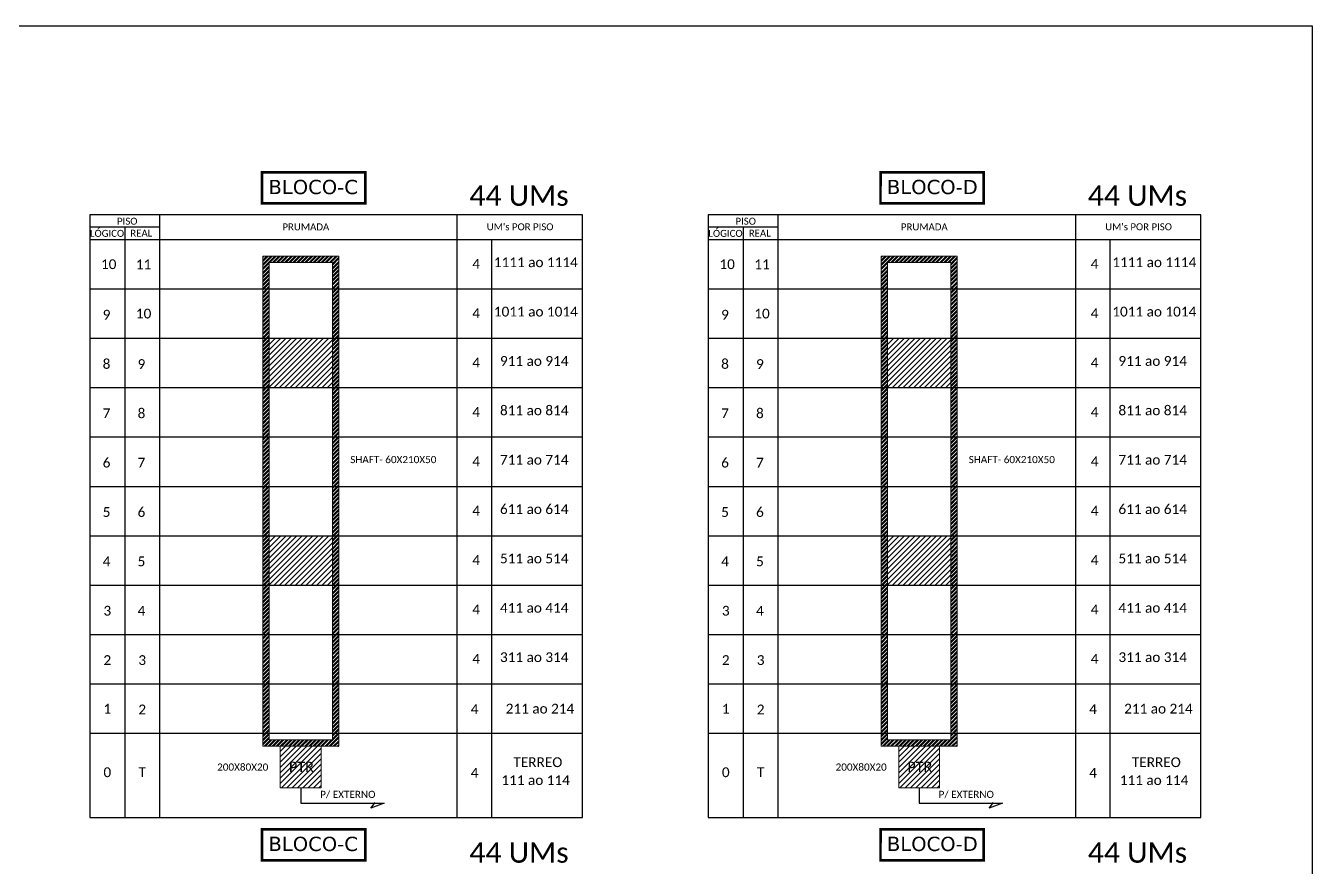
# Model space of a CAD drawing. Extents: x -4 to 1779, y 1 to 598.
# Drawn here: x 1351.9 to 1778.5, y 318.5 to 597.6 of the extents above; entities that cross this region are included whole.
import ezdxf
from ezdxf.enums import TextEntityAlignment as Align

# ---------------------------------------------------------------- set-up
doc = ezdxf.new("R2010")
doc.units = 0
doc.layers.add('CAP a instalar', color=1, linetype='Continuous')
doc.layers.add('label_cabos', color=7, linetype='Continuous')
doc.styles.add('siredit', font='verdana.ttf')
doc.styles.add('WMF-Calibri0', font='calibri.ttf')

msp = doc.modelspace()

# ---------------------------------------------------------------- hatches: boundary and pattern name
h = msp.add_hatch()
h.set_pattern_fill('ANSI32', color=3, scale=0.1)
h.set_pattern_definition([(45, (-6194.1305, 2682.7551), (-0.67351921, 0.67351921), []), (45, (-6193.6815, 2682.7551), (-0.67351921, 0.67351921), [])])
h.paths.add_polyline_path([(1455.71, 521.1), (1430.51, 521.1), (1430.51, 358.6), (1455.71, 358.6)])
h.paths.add_polyline_path([(1432.62, 518.99), (1453.6, 518.99), (1453.6, 360.71), (1432.62, 360.71)], flags=16)
h = msp.add_hatch()
h.set_pattern_fill('ANSI32', color=3, scale=0.1)
h.set_pattern_definition([(45, (-5989.05005, 2682.7551), (-0.67351921, 0.67351921), []), (45, (-5988.601, 2682.7551), (-0.67351921, 0.67351921), [])])
h.paths.add_polyline_path([(1660.79, 521.1), (1635.59, 521.1), (1635.59, 358.6), (1660.79, 358.6)])
h.paths.add_polyline_path([(1637.7, 518.99), (1658.68, 518.99), (1658.68, 360.71), (1637.7, 360.71)], flags=16)
h = msp.add_hatch()
h.set_pattern_fill('ANSI31', color=1, scale=10, style=0)
h.set_pattern_definition([(45, (828.4078, 96.2052), (-0.8838835, 0.8838835), [])])
h.paths.add_polyline_path([(1453.6, 493.93), (1432.62, 493.93), (1432.62, 477.55), (1453.6, 477.55)])
h.paths.add_polyline_path([(1451.91, 484.52), (1451.91, 489.67)], flags=16)
h = msp.add_hatch()
h.set_pattern_fill('ANSI31', color=1, scale=10, style=0)
h.set_pattern_definition([(45, (1033.4882, 96.2052), (-0.8838835, 0.8838835), [])])
h.paths.add_polyline_path([(1658.68, 493.93), (1637.7, 493.93), (1637.7, 477.55), (1658.68, 477.55)])
h.paths.add_polyline_path([(1656.99, 484.52), (1656.99, 489.67)], flags=16)
h = msp.add_hatch()
h.set_pattern_fill('ANSI31', color=1, scale=10, style=0)
h.set_pattern_definition([(45, (828.4078, 30.7177), (-0.8838835, 0.8838835), [])])
h.paths.add_polyline_path([(1453.6, 428.44), (1432.62, 428.44), (1432.62, 412.07), (1453.6, 412.07)])
h.paths.add_polyline_path([(1451.91, 419.03), (1451.91, 424.18)], flags=16)
h = msp.add_hatch()
h.set_pattern_fill('ANSI31', color=1, scale=10, style=0)
h.set_pattern_definition([(45, (1033.4882, 30.7177), (-0.8838835, 0.8838835), [])])
h.paths.add_polyline_path([(1658.68, 428.44), (1637.7, 428.44), (1637.7, 412.07), (1658.68, 412.07)])
h.paths.add_polyline_path([(1656.99, 419.03), (1656.99, 424.18)], flags=16)
h = msp.add_hatch()
h.set_pattern_fill('ANSI31', color=1, scale=10, style=0)
h.set_pattern_definition([(45, (824.7024, -39.1219), (-0.8838835, 0.8838835), [])])
h.paths.add_polyline_path([(1436.32, 344.84), (1449.89, 344.84), (1449.89, 358.6), (1436.32, 358.6)])
h.paths.add_polyline_path([(1438.33, 349.2), (1448.41, 349.2), (1448.41, 354.34), (1438.33, 354.34)], flags=24)
h = msp.add_hatch()
h.set_pattern_fill('ANSI31', color=1, scale=10, style=0)
h.set_pattern_definition([(45, (1029.7829, -39.1219), (-0.8838835, 0.8838835), [])])
h.paths.add_polyline_path([(1641.4, 344.84), (1654.97, 344.84), (1654.97, 358.6), (1641.4, 358.6)])
h.paths.add_polyline_path([(1643.41, 349.2), (1653.49, 349.2), (1653.49, 354.34), (1643.41, 354.34)], flags=24)

# ---------------------------------------------------------------- linework, layer by layer
at = {"color": 7}
msp.add_lwpolyline([(937.53, 597.56), (1778.53, 597.56), (1778.53, 3.56), (937.53, 3.56)], close=True, dxfattribs=at)
at = {"color": 0}
for points in [[(1536.48, 534.89), (1373.17, 534.89)], [(1741.56, 534.89), (1578.25, 534.89)], [(1396.32, 530.78), (1373.17, 530.78)], [(1601.4, 530.78), (1578.25, 530.78)]]:
    msp.add_lwpolyline(points, dxfattribs=at)
for points in [[(1373.17, 534.89), (1373.17, 335), (1536.48, 335), (1536.48, 534.89)], [(1396.32, 335), (1396.32, 534.89)], [(1494.89, 534.89), (1494.89, 335)], [(1578.25, 534.89), (1578.25, 335), (1741.56, 335), (1741.56, 534.89)], [(1601.4, 335), (1601.4, 534.89)], [(1699.97, 534.89), (1699.97, 335)], [(1384.74, 530.78), (1384.74, 335)], [(1589.82, 530.78), (1589.82, 335)], [(1373.17, 526.67), (1536.48, 526.67)], [(1506.47, 335), (1506.47, 526.67)], [(1578.25, 526.67), (1741.56, 526.67)], [(1711.55, 335), (1711.55, 526.67)], [(1373.17, 510.3), (1536.48, 510.3)], [(1578.25, 510.3), (1741.56, 510.3)], [(1373.17, 493.93), (1536.48, 493.93)], [(1578.25, 493.93), (1741.56, 493.93)], [(1373.17, 477.55), (1536.48, 477.55)], [(1578.25, 477.55), (1741.56, 477.55)], [(1373.17, 461.18), (1536.48, 461.18)], [(1578.25, 461.18), (1741.56, 461.18)], [(1373.17, 444.81), (1536.48, 444.81)], [(1578.25, 444.81), (1741.56, 444.81)], [(1373.17, 428.44), (1536.48, 428.44)], [(1578.25, 428.44), (1741.56, 428.44)], [(1373.17, 412.07), (1536.48, 412.07)], [(1578.25, 412.07), (1741.56, 412.07)], [(1373.17, 395.7), (1536.48, 395.7)], [(1578.25, 395.7), (1741.56, 395.7)], [(1373.17, 379.32), (1536.48, 379.32)], [(1578.25, 379.32), (1741.56, 379.32)], [(1373.17, 362.95), (1536.48, 362.95)], [(1578.25, 362.95), (1741.56, 362.95)]]:
    msp.add_lwpolyline(points)
at = {"color": 2, "lineweight": 0}
for points in [[(1430.51, 521.1), (1455.71, 521.1), (1455.71, 358.6), (1430.51, 358.6)], [(1635.59, 521.1), (1660.79, 521.1), (1660.79, 358.6), (1635.59, 358.6)], [(1432.62, 518.99), (1453.6, 518.99), (1453.6, 360.71), (1432.62, 360.71)], [(1637.7, 518.99), (1658.68, 518.99), (1658.68, 360.71), (1637.7, 360.71)]]:
    msp.add_lwpolyline(points, close=True, dxfattribs=at)
at = {"color": 1, "lineweight": 0}
for points in [[(1436.32, 358.6), (1449.89, 358.6), (1449.89, 344.84), (1436.32, 344.84)], [(1641.4, 358.6), (1654.97, 358.6), (1654.97, 344.84), (1641.4, 344.84)]]:
    msp.add_lwpolyline(points, close=True, dxfattribs=at)
at = {"color": 1}
for points in [[(1443.11, 344.84), (1443.11, 339.73), (1470.74, 339.73)], [(1648.19, 344.84), (1648.19, 339.73), (1675.82, 339.73)], [(1466.32, 338.14), (1467.73, 339.97)], [(1470.74, 339.73), (1466.32, 338.14)], [(1671.41, 338.14), (1672.81, 339.97)], [(1675.82, 339.73), (1671.41, 338.14)]]:
    msp.add_lwpolyline(points, dxfattribs=at)
at = {"layer": 'CAP a instalar', "color": 7, "linetype": 'Continuous', "ltscale": 5, "const_width": 0.876}
for points in [[(1430.28, 548.95), (1464.52, 548.94), (1464.52, 538.65), (1430.27, 538.66)], [(1635.36, 548.95), (1669.6, 548.94), (1669.6, 538.65), (1635.35, 538.66)], [(1430.28, 331.11), (1464.52, 331.09), (1464.52, 320.8), (1430.27, 320.82)], [(1635.36, 331.11), (1669.6, 331.09), (1669.6, 320.8), (1635.35, 320.82)]]:
    msp.add_lwpolyline(points, close=True, dxfattribs=at)

# ---------------------------------------------------------------- texts
at = {"color": 7, "style": 'WMF-Calibri0'}
for s, height, p in [('44 UMs', 6.753, (1499.02, 537.85)), ('44 UMs', 6.753, (1704.1, 537.85)), ('1111 ao 1114', 3.24, (1507.14, 517.51)), ('1111 ao 1114', 3.24, (1712.22, 517.51)), ('1011 ao 1014', 3.24, (1507.14, 501.14)), ('1011 ao 1014', 3.24, (1712.22, 501.14)), ('911 ao 914', 3.24, (1509.17, 484.77)), ('911 ao 914', 3.24, (1714.25, 484.77)), ('811 ao 814', 3.24, (1509.17, 468.4)), ('811 ao 814', 3.24, (1714.25, 468.4)), ('SHAFT- 60X210X50', 2.3729, (1459.52, 452.51)), ('711 ao 714', 3.24, (1509.17, 452.02)), ('SHAFT- 60X210X50', 2.3729, (1664.6, 452.51)), ('711 ao 714', 3.24, (1714.25, 452.02)), ('611 ao 614', 3.24, (1509.17, 435.65)), ('611 ao 614', 3.24, (1714.25, 435.65)), ('511 ao 514', 3.24, (1509.17, 419.28)), ('511 ao 514', 3.24, (1714.25, 419.28)), ('411 ao 414', 3.24, (1509.17, 402.91)), ('411 ao 414', 3.24, (1714.25, 402.91)), ('311 ao 314', 3.24, (1509.17, 386.54)), ('311 ao 314', 3.24, (1714.25, 386.54)), ('211 ao 214', 3.24, (1511.07, 369.48)), ('211 ao 214', 3.24, (1716.15, 369.48)), ('TERREO', 3.24, (1513.63, 351.71)), ('TERREO', 3.24, (1718.71, 351.71)), ('200X80X20', 2.373, (1415.38, 350.53)), ('PTR', 3.433, (1439.18, 350.07)), ('200X80X20', 2.373, (1620.46, 350.53)), ('PTR', 3.433, (1644.26, 350.07)), ('111 ao 114', 3.24, (1509.63, 345.77)), ('111 ao 114', 3.24, (1714.71, 345.77)), ('P/ EXTERNO', 2.373, (1449.53, 341.47)), ('P/ EXTERNO', 2.373, (1654.61, 341.47)), ('44 UMs', 6.753, (1499.02, 320)), ('44 UMs', 6.753, (1704.1, 320))]:
    msp.add_text(s, height=height, dxfattribs=at).set_placement(p)
at = {"color": 0, "style": 'WMF-Calibri0'}
for s, p in [('     PISO', (1378.13, 531.59)), ('     PISO', (1583.21, 531.59)), ('  LÓGICO', (1371.59, 527.56)), ('    REAL', (1383.35, 527.62)), ('PRUMADA', (1437.04, 529.71)), ("UM's POR PISO", (1504.78, 529.73)), ('  LÓGICO', (1576.67, 527.56)), ('    REAL', (1588.43, 527.62)), ('PRUMADA', (1642.12, 529.71)), ("UM's POR PISO", (1709.86, 529.73))]:
    msp.add_text(s, height=2.3, dxfattribs=at).set_placement(p)
at = {"color": 7, "style": 'WMF-Calibri0'}
for s, p in [('10', (1379.42, 518.48)), ('11', (1390.99, 518.44)), ('10', (1584.5, 518.48)), ('11', (1596.07, 518.44)), ('10', (1390.99, 502.11)), ('10', (1596.07, 502.11))]:
    msp.add_text(s, height=3.24, dxfattribs=at).set_placement(p, align=Align.MIDDLE_CENTER)
for tag, flags, p in [('4', 4, (1501.27, 518.6)), ('4', 4, (1706.35, 518.6)), ('4', 4, (1501.27, 502.23)), ('4', 4, (1706.35, 502.23)), ('9', 4, (1378.71, 501.72)), ('9', 4, (1583.79, 501.72)), ('8', 4, (1378.71, 485.42)), ('9', 4, (1390.28, 485.35)), ('4', 4, (1501.27, 485.85)), ('8', 4, (1583.79, 485.42)), ('9', 4, (1595.37, 485.35)), ('4', 4, (1706.35, 485.85)), ('7', 4, (1378.71, 469.05)), ('8', 4, (1390.28, 469.05)), ('4', 4, (1501.27, 469.48)), ('7', 4, (1583.79, 469.05)), ('8', 4, (1595.37, 469.05)), ('4', 4, (1706.35, 469.48)), ('6', 4, (1378.71, 452.68)), ('7', 4, (1390.28, 452.68)), ('4', 4, (1501.27, 453.11)), ('6', 4, (1583.79, 452.68)), ('7', 4, (1595.37, 452.68)), ('4', 4, (1706.35, 453.11)), ('5', 4, (1378.71, 436.3)), ('6', 4, (1390.28, 436.3)), ('4', 4, (1501.27, 436.74)), ('5', 4, (1583.79, 436.3)), ('6', 4, (1595.37, 436.3)), ('4', 4, (1706.35, 436.74)), ('4', 4, (1378.71, 419.93)), ('5', 4, (1390.28, 419.93)), ('4', 4, (1501.27, 420.37)), ('4', 4, (1583.79, 419.93)), ('5', 4, (1595.37, 419.93)), ('4', 4, (1706.35, 420.37)), ('4', 4, (1501.27, 404)), ('4', 4, (1706.35, 404)), ('3', 4, (1378.96, 403.56)), ('4', 4, (1390.28, 403.56)), ('3', 4, (1584.04, 403.56)), ('4', 4, (1595.37, 403.56)), ('2', 4, (1378.96, 387.19)), ('3', 4, (1390.53, 387.19)), ('4', 4, (1501.27, 387.62)), ('2', 4, (1584.04, 387.19)), ('3', 4, (1595.61, 387.19)), ('4', 4, (1706.35, 387.62)), ('1', 4, (1378.96, 371.06)), ('2', 4, (1390.53, 370.82)), ('4', 4, (1500.75, 370.94)), ('1', 4, (1584.04, 371.06)), ('2', 4, (1595.61, 370.82)), ('4', 4, (1705.83, 370.94)), ('0', 4, (1378.96, 350)), ('T', 12, (1390.53, 350.04)), ('4', 4, (1500.75, 349.83)), ('0', 4, (1584.04, 350)), ('T', 12, (1595.61, 350.04)), ('4', 4, (1705.83, 349.83))]:
    msp.add_attdef(tag, text='XX', height=3.24, dxfattribs=dict(at, flags=flags)).set_placement(p, align=Align.MIDDLE_CENTER)
at = {"layer": 'label_cabos', "color": 7, "style": 'siredit'}
for s, p in [('BLOCO-C', (1432.39, 541.73, 28)), ('BLOCO-D', (1637.47, 541.73, 28)), ('BLOCO-C', (1432.39, 323.89, 28)), ('BLOCO-D', (1637.47, 323.89, 28))]:
    msp.add_text(s, height=4.727, rotation=359.9611, dxfattribs=at).set_placement(p)

doc.saveas('drawing.dxf')
